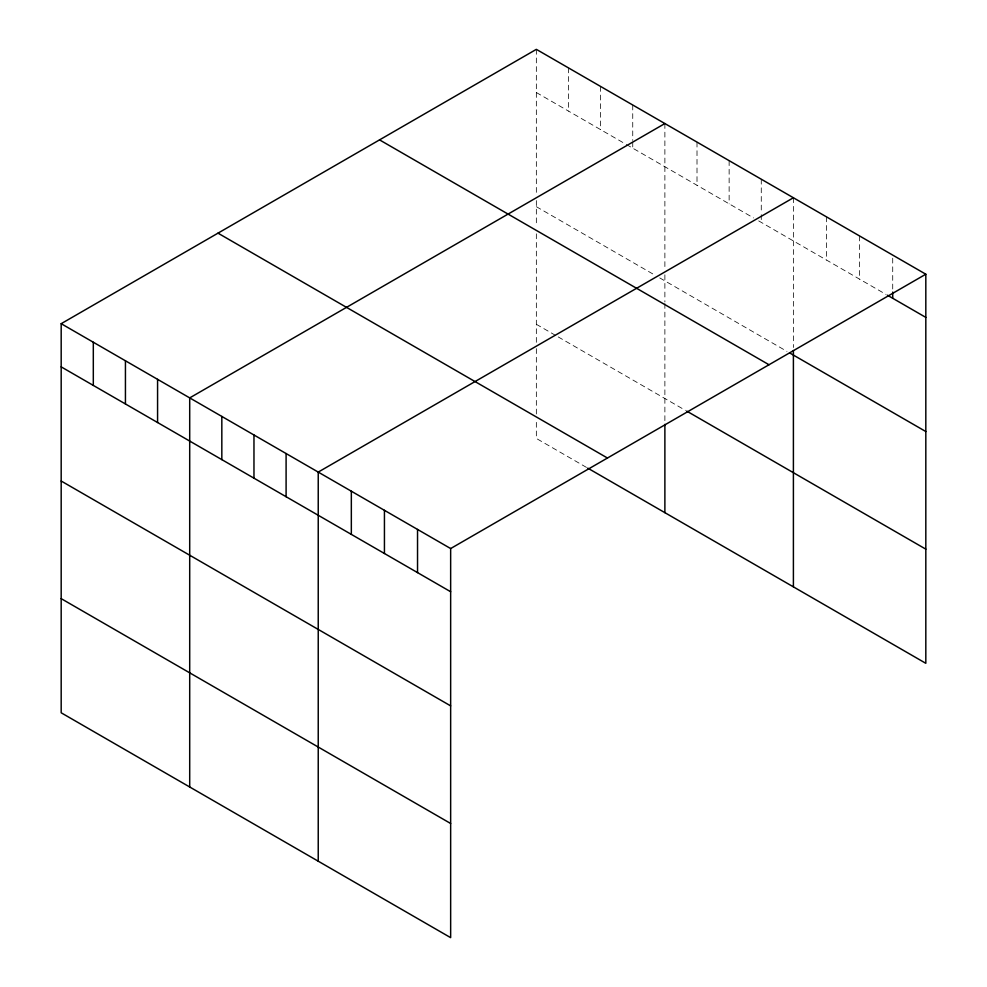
<?xml version="1.0" encoding="UTF-8"?>
<svg xmlns="http://www.w3.org/2000/svg" width="987" height="987" viewBox="0 0 987 987"><rect width="100%" height="100%" fill="white"/><g stroke="black" fill="none" stroke-linecap="round" stroke-linejoin="round"><path stroke-width="0.74" stroke-dasharray="4.93 3.7" d="M536.348 49.35L536.348 194.513M536.348 92.531L625.03 143.732M626.326 144.472L753.562 217.93M758.695 220.903L886.092 294.459M536.348 206.69L654.591 274.954M659.735 277.915L786.972 351.384M536.348 324.304L556.915 336.172M558.198 336.912L685.447 410.37M586.475 467.394L536.348 438.45L536.348 420.191M892.717 258.175L892.717 290.56M859.615 235.979L859.615 279.161M826.501 216.869L826.501 260.05M793.4 197.758L793.4 347.486M761.273 179.202L761.273 213.13M761.273 214.672L761.273 222.383M729.134 160.659L729.134 203.84M697.007 142.103L697.007 185.285M664.88 123.548L664.88 268.711M664.88 274.805L664.88 301.997M664.88 303.502L664.88 422.855M632.741 105.004L632.741 140.475M632.741 142.017L632.741 148.186M600.614 86.449L600.614 129.63M568.487 67.906L568.487 111.087M536.348 200.595L536.348 226.282M536.348 233.833L536.348 342.563M536.348 348.645L536.348 414.096"/><path stroke-width="1.48" d="M61.182 323.687L450.652 548.55L450.652 937.65L61.182 712.787L61.182 323.687L536.348 49.35L925.818 274.213L925.818 663.313L587.758 468.134M664.88 123.548L189.701 397.897L189.701 786.997M793.4 197.758L318.233 472.094L318.233 861.195M450.652 548.55L925.818 274.213M887.424 295.224L925.818 317.395M789.551 352.865L925.818 431.541M379.551 139.883L769.009 364.746M686.73 411.11L925.818 549.154M217.991 233.154L607.449 458.017M61.182 366.868L450.652 591.731M61.182 481.027L450.652 705.878M61.182 598.64L450.652 823.491M892.717 292.103L892.717 298.271M793.4 350.521L793.4 586.858M664.88 424.373L664.88 512.66M417.538 529.439L417.538 572.62M384.437 510.316L384.437 553.497M351.335 491.205L351.335 534.386M286.094 453.539L286.094 496.72M253.967 434.996L253.967 478.177M221.828 416.44L221.828 459.621M157.575 379.341L157.575 422.522M125.435 360.786L125.435 403.967M93.309 342.242L93.309 385.423"/></g></svg>
